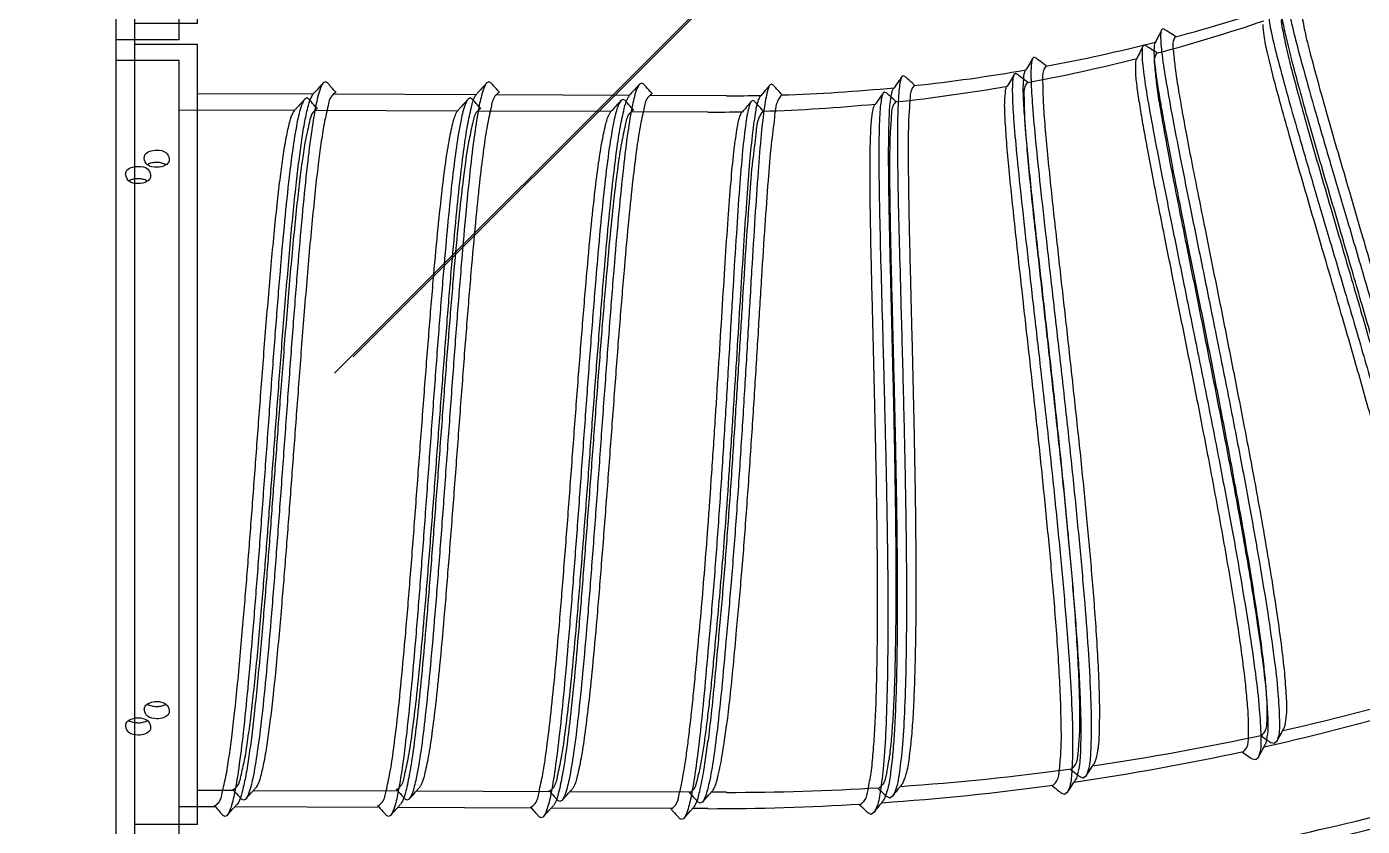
# Model space of a CAD drawing. Header units: inches. Extents: x 4821 to 127877, y 58012 to 433683.
# Drawn here: x 80278.1 to 80522.1, y 383533.7 to 383679.8 of the extents above; entities that cross this region are included whole.
import ezdxf

# ---------------------------------------------------------------- set-up
doc = ezdxf.new("R2010")
doc.units = ezdxf.units.IN
doc.header["$MEASUREMENT"] = 0
for name, color, linetype in [('A-FURN-FIXD', 10, 'Continuous'), ('A-WALL', 53, 'Continuous'), ('Cloums$0$A-COL-HAT', 8, 'Continuous'), ('EMG - ELEC - ID', 26, 'Continuous'), ('NECB-COLUM', 50, 'Continuous')]:
    doc.layers.add(name, color=color, linetype=linetype)

# ---------------------------------------------------------------- blocks, each defined once
blk = doc.blocks.new('COL BASEMT')
at = {"layer": 'Cloums$0$A-COL-HAT'}
h = blk.add_hatch(dxfattribs=at)
h.set_pattern_fill('ANSI31', color=256, scale=500)
h.set_pattern_definition([(45, (1452118.876, 42013.15), (-44.194174, 44.194174), [])])
h.paths.add_polyline_path([(1693546.85, 345625.99), (1693946.85, 345625.99), (1693950.94, 348875.93), (1693546.85, 348875.93)])
h.paths.add_polyline_path([(1688721.85, 335900.88), (1689121.55, 335900.88), (1689121.85, 337327.04), (1693949.19, 337326.96), (1693946.85, 345125.99), (1693546.85, 345125.99), (1693546.85, 337726.97), (1688721.85, 337727.04)])
h.paths.add_polyline_path([(1641271.85, 335200.88), (1640873.67, 335200.88), (1640871.85, 323973.06), (1689121.85, 323973.08), (1689121.4, 335200.88), (1688721.85, 335200.88), (1688721.85, 324373.08), (1641271.85, 324373.06)])
edge = h.paths.add_edge_path()
edge.add_line((1636446.85, 345125.99), (1636046.85, 345125.99))
edge.add_line((1636046.85, 345125.99), (1636049.02, 337698.91))
edge.add_arc((1626263.14, 338211.03), 9799.28, 305.315023, 357.004292, ccw=False)
edge.add_line((1631927.82, 330214.96), (1632171.53, 329896.4))
edge.add_arc((1626336.78, 338141.43), 10100.73, 305.285859, 355.375183)
edge.add_line((1636404.63, 337327), (1640874.01, 337327))
edge.add_line((1640874.01, 337327), (1640873.78, 335900.88))
edge.add_line((1640873.78, 335900.88), (1641271.85, 335900.88))
edge.add_line((1641271.85, 335900.88), (1641271.85, 337725.88))
edge.add_line((1641271.85, 337725.88), (1636446.85, 337725.88))
edge.add_line((1636446.85, 337725.88), (1636446.85, 345125.99))
h.paths.add_polyline_path([(1636046.85, 345625.99), (1636446.85, 345625.99), (1636446.85, 348875.93), (1636048.92, 348875.93)])
blk = doc.blocks.new('A$C0e128a0b')
at = {"layer": 'A-FURN-FIXD'}
for p, q in [((769.76, 303.84), (770.08, 303.48)), ((770.08, 303.48), (769.94, 303)), ((768.84, 301.7), (768.83, 301.7)), ((667.66, 289.12), (667.66, 289.12)), ((666.55, 287.52), (666.49, 287.3)), ((666.49, 287.3), (666.65, 287.14)), ((774.79, 276.18), (775.09, 275.79)), ((775.09, 275.79), (774.91, 275.33)), ((773.71, 274.13), (773.71, 274.14)), ((671.91, 270.37), (671.91, 270.37)), ((670.68, 268.87), (670.61, 268.66)), ((670.61, 268.66), (670.75, 268.48)), ((673.38, 249.93), (673.29, 249.72)), ((673.29, 249.72), (673.42, 249.54)), ((674.72, 251.32), (674.72, 251.31)), ((777.7, 248.18), (777.96, 247.77)), ((777.96, 247.77), (777.75, 247.32)), ((776.47, 246.23), (776.46, 246.24)), ((674.62, 230.82), (674.51, 230.62)), ((674.51, 230.62), (674.63, 230.42)), ((676.06, 232.08), (676.06, 232.08)), ((676.19, 224.12), (676.15, 213)), ((777.13, 224.12), (777.13, 221.9)), ((778.55, 220.62), (778.72, 220.31)), ((777.13, 218.89), (777.06, 201.4)), ((777.13, 218.89), (777.13, 218.89)), ((778.72, 220.31), (778.55, 220.01)), ((675.94, 213.24), (675.94, 213.24)), ((674.52, 212.12), (674.35, 211.82)), ((674.35, 211.82), (674.52, 211.51)), ((676.13, 210.05), (676.06, 190.75)), ((778.3, 200.28), (778.47, 199.98)), ((778.47, 199.98), (778.3, 199.68)), ((776.88, 198.55), (776.88, 198.56)), ((777.05, 198.55), (776.98, 179.16)), ((674.32, 189.98), (674.15, 189.68)), ((674.15, 189.68), (674.32, 189.38)), ((675.74, 191.11), (675.74, 191.1)), ((676.05, 187.84), (675.97, 167.15)), ((778.11, 178.14), (778.27, 177.84)), ((776.68, 176.41), (776.68, 176.42)), ((776.97, 176.51), (776.89, 155.56)), ((778.27, 177.84), (778.11, 177.54)), ((675.74, 167.43), (675.74, 167.42)), ((674.32, 166.3), (674.15, 166)), ((674.15, 166), (674.32, 165.7)), ((675.95, 164.23), (675.89, 147.5)), ((778.11, 154.47), (778.27, 154.16)), ((778.27, 154.16), (778.11, 153.86)), ((776.68, 152.74), (776.68, 152.74)), ((776.88, 152.75), (776.86, 147.5)), ((665.71, 147.5), (552.66, 147.5)), ((665.71, 147.5), (665.71, 138.35)), ((781.79, 147.5), (668.74, 147.5)), ((668.74, 147.5), (668.74, 138.35)), ((781.79, 147.5), (781.79, 138.35)), ((-25.13, 138.35), (1076.95, 138.35))]:
    blk.add_line(p, q, dxfattribs=at)
for major_axis, start_param, end_param in [((0, 344.55), -1.334738, -1.262244), ((0, -360.7), 1.781136, 1.841533), ((0, -236.88), 1.84878, 1.917792), ((0, 344.55), -1.416191, -1.343692), ((0, 236.88), -1.374261, -1.305254), ((0, 344.55), -1.497643, -1.42514), ((0, 236.88), -1.455709, -1.386697), ((0, 236.88), -1.537157, -1.468145), ((0, 344.55), -1.570796, -1.506589), ((0, 236.88), -1.570796, -1.5496)]:
    blk.add_ellipse((454.12, 224.12), major_axis=major_axis, ratio=0.9375, start_param=start_param, end_param=end_param, dxfattribs=at)
for points, knots in [([(661.14, 305.37), (661.17, 305.36), (661.41, 305.29), (662.01, 305.31), (663.02, 305.42), (665.11, 305.82), (668.52, 306.65), (673.53, 308.01), (679.68, 309.76), (686.76, 311.83), (694.57, 314.14), (702.91, 316.61), (711.58, 319.14), (720.26, 321.64), (728.68, 323.99), (736.6, 326.13), (743.82, 327.97), (750.08, 329.43), (755.2, 330.5), (759.02, 331.03), (761.41, 331.29), (762.42, 331.02), (762.63, 330.97)], [0, 0, 0, 0, 0.103589, 0.739317, 1.751646, 3.143621, 7.006789, 12.152711, 18.523406, 25.907023, 33.97759, 42.606376, 51.642797, 60.68316, 69.335654, 77.509232, 84.97615, 91.392524, 96.560111, 100.451821, 102.911327, 103.54559, 103.54559, 103.54559, 103.54559]), ([(662, 307.43), (662.21, 307.35), (662.93, 307.05), (664.6, 307.48), (667.07, 307.89), (670.35, 308.76), (674.4, 309.83), (679.19, 311.18), (684.52, 312.72), (690.03, 314.33), (695.36, 315.89), (700.29, 317.33), (704.81, 318.65), (709.07, 319.89), (713.25, 321.09), (717.42, 322.28), (721.58, 323.45), (725.63, 324.57), (729.6, 325.65), (733.67, 326.74), (737.99, 327.86), (742.44, 328.97), (746.65, 329.96), (750.34, 330.76), (753.54, 331.38), (756.3, 331.79), (758.58, 332.08), (759.9, 331.95), (760.43, 331.9)], [0, 0, 0, 0, 0.651321, 2.270947, 4.861313, 8.197187, 12.275415, 17.28241, 22.90697, 28.693396, 34.269165, 39.314117, 43.888833, 48.190529, 52.441385, 56.750863, 61.041252, 65.211385, 69.179719, 73.220502, 77.685136, 82.409775, 86.782482, 90.512603, 93.592128, 96.435771, 98.815271, 100.379624, 100.379624, 100.379624, 100.379624]), ([(761.87, 328.76), (761.67, 328.92), (761.03, 329.42), (759.35, 329.25), (757.11, 329.12), (754.32, 328.64), (751.11, 328.03), (747.4, 327.22), (743.16, 326.22), (738.69, 325.11), (734.35, 323.98), (730.26, 322.89), (726.27, 321.8), (722.19, 320.67), (718.01, 319.5), (713.81, 318.3), (709.62, 317.1), (705.33, 315.86), (700.78, 314.53), (695.82, 313.08), (690.48, 311.51), (684.98, 309.91), (679.7, 308.39), (674.99, 307.07), (671.03, 306), (667.83, 305.23), (665.41, 304.68), (664.04, 304.58), (663.52, 304.55)], [0, 0, 0, 0, 0.73442, 2.30614, 4.698343, 7.555406, 10.646755, 14.401491, 18.802608, 23.551682, 28.031204, 32.085401, 36.080675, 40.28082, 44.595846, 48.926178, 53.194259, 57.518251, 62.123077, 67.207394, 72.80627, 78.580889, 84.153404, 89.071492, 93.048475, 96.30133, 98.815172, 100.378993, 100.378993, 100.378993, 100.378993]), ([(666.65, 287.14), (666.68, 287.12), (666.92, 287.03), (667.52, 287), (668.53, 287.02), (670.64, 287.24), (674.1, 287.77), (679.22, 288.69), (685.51, 289.91), (692.79, 291.38), (700.82, 293.01), (709.36, 294.75), (718.2, 296.53), (727.04, 298.26), (735.57, 299.87), (743.57, 301.29), (750.84, 302.49), (757.15, 303.4), (762.32, 304.02), (766.17, 304.22), (768.57, 304.27), (769.55, 303.91), (769.76, 303.84)], [0, 0, 0, 0, 0.103387, 0.738913, 1.750981, 3.142808, 7.005601, 12.15413, 18.556556, 26.016418, 34.186416, 42.835221, 51.872112, 60.910062, 69.543715, 77.620266, 85.012984, 91.397836, 96.561298, 100.452998, 102.91165, 103.545521, 103.545521, 103.545521, 103.545521]), ([(667.67, 289.12), (667.86, 289.01), (668.52, 288.66), (670.11, 288.92), (672.36, 289.09), (675.15, 289.55), (678.35, 290.1), (682.06, 290.78), (686.3, 291.6), (690.78, 292.49), (695.15, 293.36), (699.26, 294.19), (703.27, 295), (707.35, 295.82), (711.55, 296.65), (715.77, 297.49), (720, 298.32), (724.31, 299.15), (728.88, 300.02), (733.87, 300.95), (739.28, 301.92), (744.9, 302.87), (750.38, 303.74), (755.33, 304.43), (759.54, 304.94), (762.96, 305.18), (765.57, 305.32), (767.02, 305.07), (767.58, 304.97)], [0, 0, 0, 0, 0.624157, 2.169793, 4.564134, 7.42318, 10.509477, 14.238173, 18.60447, 23.320538, 27.775371, 31.808275, 35.754891, 39.894877, 44.156308, 48.437797, 52.661719, 56.931652, 61.46545, 66.457442, 71.987508, 77.753664, 83.388501, 88.442711, 92.587594, 95.979537, 98.6348, 100.329389, 100.329389, 100.329389, 100.329389]), ([(769.76, 303.84), (769.6, 303.92), (769.11, 304.19), (768.58, 304.47), (768.21, 304.68), (768.17, 304.7)], [0, 0, 0, 0, 0.526578, 1.635693, 1.764751, 1.764751, 1.764751, 1.764751]), ([(768.83, 301.7), (768.65, 301.88), (768.06, 302.43), (766.41, 302.41), (764.21, 302.48), (761.45, 302.25), (758.28, 301.94), (754.63, 301.48), (750.47, 300.88), (745.93, 300.16), (741.17, 299.36), (736.34, 298.51), (731.61, 297.64), (727.06, 296.79), (722.7, 295.95), (718.48, 295.13), (714.36, 294.32), (710.3, 293.51), (706.31, 292.71), (702.41, 291.93), (698.55, 291.15), (694.52, 290.34), (690.24, 289.49), (685.93, 288.64), (681.92, 287.88), (678.44, 287.24), (675.41, 286.72), (672.78, 286.35), (670.63, 286.06), (669.39, 286.1), (668.91, 286.11)], [0, 0, 0, 0, 0.722796, 2.259748, 4.598614, 7.402298, 10.424583, 14.091399, 18.313118, 22.8979, 27.725136, 32.648218, 37.434709, 42.004267, 46.383096, 50.604266, 54.733261, 58.828432, 62.894267, 66.81077, 70.600181, 74.583583, 79.001026, 83.522011, 87.617987, 91.094629, 94.017851, 96.74706, 98.993404, 100.428158, 100.428158, 100.428158, 100.428158]), ([(768.99, 301.63), (769.21, 301.95), (769.53, 302.41), (769.85, 302.87), (769.94, 303)], [0, 0, 0, 0, 1.108884, 1.581206, 1.581206, 1.581206, 1.581206]), ([(667.48, 288.98), (667.27, 288.65), (666.96, 288.16), (666.65, 287.68), (666.55, 287.52)], [0, 0, 0, 0, 1.108711, 1.634882, 1.634882, 1.634882, 1.634882]), ([(666.65, 287.14), (666.8, 287.07), (667.28, 286.83), (667.86, 286.54), (668.3, 286.33), (668.4, 286.28)], [0, 0, 0, 0, 0.47275, 1.581835, 1.909532, 1.909532, 1.909532, 1.909532]), ([(670.75, 268.48), (670.78, 268.47), (671.01, 268.35), (671.6, 268.27), (672.61, 268.21), (674.69, 268.24), (678.14, 268.46), (683.27, 268.93), (689.63, 269.6), (697.01, 270.43), (705.14, 271.36), (713.82, 272.36), (722.78, 273.36), (731.75, 274.33), (740.44, 275.19), (748.59, 275.93), (755.99, 276.5), (762.37, 276.85), (767.54, 277.01), (771.32, 276.87), (773.66, 276.71), (774.6, 276.27), (774.79, 276.18)], [0, 0, 0, 0, 0.103549, 0.73748, 1.742465, 3.11524, 6.908907, 12.024788, 18.422189, 25.888164, 34.077198, 42.746025, 51.80987, 60.875546, 69.542755, 77.727695, 85.190661, 91.58802, 96.7163, 100.523476, 102.920781, 103.545532, 103.545532, 103.545532, 103.545532]), ([(671.91, 270.37), (672.11, 270.25), (672.78, 269.83), (674.51, 269.96), (677.03, 269.95), (680.39, 270.23), (684.33, 270.57), (688.66, 271.01), (693.13, 271.49), (697.49, 271.98), (701.65, 272.44), (705.7, 272.9), (709.78, 273.36), (713.98, 273.82), (718.25, 274.29), (722.54, 274.76), (726.83, 275.22), (731.11, 275.66), (735.33, 276.08), (739.44, 276.47), (743.51, 276.84), (747.69, 277.2), (752.07, 277.53), (756.56, 277.83), (760.9, 278.04), (764.85, 278.16), (768.19, 278.11), (770.77, 278.02), (772.17, 277.64), (772.72, 277.5)], [0, 0, 0, 0, 0.660871, 2.292618, 4.902033, 8.287758, 12.253744, 16.656581, 21.209361, 25.606575, 29.694559, 33.642506, 37.694011, 41.904605, 46.168967, 50.447572, 54.725787, 58.996135, 63.22682, 67.307117, 71.272696, 75.367756, 79.768782, 84.323554, 88.723746, 92.681561, 96.057797, 98.667547, 100.331653, 100.331653, 100.331653, 100.331653]), ([(774.79, 276.18), (774.64, 276.28), (774.17, 276.59), (773.66, 276.92), (773.31, 277.15), (773.27, 277.17)], [0, 0, 0, 0, 0.526324, 1.635049, 1.762381, 1.762381, 1.762381, 1.762381]), ([(773.71, 274.14), (773.52, 274.34), (772.91, 274.97), (771.08, 275.07), (768.56, 275.34), (765.18, 275.32), (761.24, 275.22), (756.9, 275), (752.4, 274.71), (748, 274.37), (743.78, 274.01), (739.65, 273.64), (735.47, 273.23), (731.19, 272.81), (726.88, 272.36), (722.59, 271.91), (718.33, 271.45), (714.12, 270.98), (709.98, 270.52), (705.94, 270.06), (701.94, 269.62), (697.81, 269.15), (693.47, 268.68), (689.01, 268.2), (684.7, 267.77), (680.77, 267.41), (677.46, 267.19), (674.93, 267.06), (673.53, 267.2), (672.99, 267.25)], [0, 0, 0, 0, 0.783771, 2.464717, 5.096298, 8.47931, 12.432556, 16.834688, 21.401138, 25.824236, 29.951797, 33.972013, 38.135565, 42.439571, 46.745375, 51.015836, 55.249835, 59.457027, 63.613298, 67.609289, 71.514185, 75.572885, 79.951148, 84.491221, 88.882601, 92.834922, 96.190986, 98.758965, 100.356782, 100.356782, 100.356782, 100.356782]), ([(773.86, 274.05), (774.1, 274.35), (774.45, 274.78), (774.8, 275.2), (774.91, 275.33)], [0, 0, 0, 0, 1.10901, 1.581437, 1.581437, 1.581437, 1.581437]), ([(671.72, 270.25), (671.49, 269.94), (671.14, 269.48), (670.79, 269.02), (670.68, 268.87)], [0, 0, 0, 0, 1.109085, 1.635934, 1.635934, 1.635934, 1.635934]), ([(670.75, 268.48), (670.89, 268.4), (671.36, 268.12), (671.92, 267.79), (672.34, 267.54), (672.43, 267.48)], [0, 0, 0, 0, 0.47205, 1.580914, 1.907206, 1.907206, 1.907206, 1.907206]), ([(674.72, 251.31), (674.89, 251.18), (675.49, 250.72), (677.1, 250.7), (679.33, 250.47), (682.14, 250.45), (685.38, 250.43), (689.12, 250.47), (693.42, 250.54), (697.96, 250.64), (702.38, 250.75), (706.54, 250.85), (710.58, 250.95), (714.69, 251.06), (718.91, 251.15), (723.17, 251.25), (727.44, 251.34), (731.71, 251.41), (735.96, 251.48), (740.13, 251.52), (744.23, 251.55), (748.43, 251.55), (752.88, 251.53), (757.47, 251.46), (761.82, 251.33), (765.62, 251.16), (768.9, 250.94), (771.69, 250.62), (774, 250.32), (775.26, 249.84), (775.77, 249.66)], [0, 0, 0, 0, 0.622336, 2.162306, 4.548012, 7.398367, 10.472265, 14.182224, 18.528921, 23.230129, 27.674388, 31.686768, 35.597324, 39.693177, 43.899771, 48.129237, 52.358588, 56.592741, 60.8288, 64.99253, 68.971346, 73.011989, 77.472081, 82.222292, 86.639649, 90.413187, 93.522792, 96.387176, 98.791234, 100.373746, 100.373746, 100.373746, 100.373746]), ([(674.52, 251.21), (674.26, 250.92), (673.88, 250.49), (673.5, 250.07), (673.38, 249.93)], [0, 0, 0, 0, 1.109132, 1.635972, 1.635972, 1.635972, 1.635972]), ([(673.42, 249.54), (673.45, 249.52), (673.66, 249.38), (674.25, 249.25), (675.26, 249.1), (677.36, 248.95), (680.86, 248.87), (686.04, 248.89), (692.43, 249.01), (699.83, 249.2), (707.97, 249.43), (716.63, 249.66), (725.58, 249.88), (734.54, 250.06), (743.22, 250.18), (751.38, 250.2), (758.8, 250.13), (765.19, 249.93), (770.4, 249.65), (774.22, 249.17), (776.59, 248.81), (777.51, 248.29), (777.7, 248.18)], [0, 0, 0, 0, 0.103153, 0.738018, 1.748992, 3.139196, 6.997257, 12.139912, 18.533655, 25.986553, 34.149893, 42.749895, 51.733056, 60.739654, 69.376251, 77.541321, 84.999465, 91.408292, 96.569331, 100.456095, 102.912531, 103.545469, 103.545469, 103.545469, 103.545469]), ([(673.42, 249.54), (673.55, 249.44), (673.99, 249.13), (674.53, 248.74), (674.93, 248.46), (675.02, 248.39)], [0, 0, 0, 0, 0.472741, 1.581804, 1.907288, 1.907288, 1.907288, 1.907288]), ([(776.46, 246.24), (776.3, 246.45), (775.78, 247.11), (774.07, 247.37), (771.82, 247.82), (768.95, 248.08), (765.63, 248.32), (761.76, 248.49), (757.34, 248.61), (752.7, 248.68), (748.22, 248.71), (743.98, 248.7), (739.81, 248.67), (735.56, 248.62), (731.25, 248.56), (726.97, 248.48), (722.73, 248.4), (718.52, 248.3), (714.37, 248.2), (710.33, 248.1), (706.34, 248), (702.22, 247.9), (697.83, 247.79), (693.34, 247.7), (689.12, 247.63), (685.45, 247.6), (682.26, 247.61), (679.52, 247.69), (677.28, 247.78), (676.01, 248.03), (675.51, 248.13)], [0, 0, 0, 0, 0.748212, 2.357072, 4.800388, 7.701168, 10.857685, 14.705611, 19.203857, 24.009214, 28.478823, 32.541821, 36.603033, 40.866387, 45.16395, 49.413134, 53.608311, 57.772676, 61.912488, 65.933327, 69.785271, 73.773217, 78.198503, 82.841822, 87.107464, 90.741187, 93.765874, 96.572816, 98.907043, 100.404213, 100.404213, 100.404213, 100.404213]), ([(777.7, 248.18), (777.55, 248.29), (777.11, 248.64), (776.63, 249.01), (776.3, 249.27), (776.26, 249.3)], [0, 0, 0, 0, 0.526355, 1.635227, 1.760348, 1.760348, 1.760348, 1.760348]), ([(776.61, 246.14), (776.87, 246.42), (777.26, 246.81), (777.64, 247.21), (777.75, 247.32)], [0, 0, 0, 0, 1.108789, 1.580878, 1.580878, 1.580878, 1.580878]), ([(675.85, 231.99), (675.57, 231.73), (675.16, 231.34), (674.75, 230.94), (674.62, 230.82)], [0, 0, 0, 0, 1.109043, 1.636328, 1.636328, 1.636328, 1.636328]), ([(674.63, 230.42), (674.66, 230.4), (674.88, 230.24), (675.47, 230.05), (676.5, 229.81), (678.64, 229.47), (682.24, 229.09), (687.58, 228.65), (694.14, 228.21), (701.73, 227.74), (710.1, 227.25), (718.98, 226.72), (728.11, 226.15), (737.19, 225.53), (745.94, 224.87), (751.62, 224.36), (754.36, 224.12)], [0, 0, 0, 0, 0.115187, 0.774012, 1.814766, 3.239411, 7.206556, 12.564608, 19.149759, 26.757626, 35.147243, 44.05883, 53.212482, 62.32297, 71.099868, 79.274102, 79.274102, 79.274102, 79.274102]), ([(674.63, 230.42), (674.75, 230.32), (675.17, 229.96), (675.67, 229.53), (676.05, 229.21), (676.14, 229.14)], [0, 0, 0, 0, 0.471222, 1.578983, 1.910238, 1.910238, 1.910238, 1.910238]), ([(676.06, 232.08), (676.33, 231.89), (677.3, 231.21), (679.85, 231.06), (683.65, 230.49), (688.89, 230.11), (695.29, 229.63), (702.67, 229.17), (710.79, 228.67), (719.39, 228.14), (728.23, 227.56), (737.02, 226.94), (745.47, 226.29), (750.96, 225.78), (753.6, 225.54)], [0, 0, 0, 0, 0.956959, 3.406247, 7.302759, 12.51206, 18.958816, 26.367899, 34.484997, 43.125182, 51.995362, 60.806052, 69.282019, 77.177215, 77.177215, 77.177215, 77.177215]), ([(736.47, 224.12), (733.8, 224.31), (728.44, 224.69), (720.44, 225.22), (712.6, 225.71), (705.13, 226.17), (698.19, 226.61), (691.97, 227.02), (686.64, 227.43), (682.33, 227.81), (679.18, 228.25), (677.23, 228.55), (676.42, 228.93), (676.24, 229.01)], [0, 0, 0, 0, 7.953052, 15.962596, 23.816628, 31.283868, 38.219855, 44.468407, 49.811427, 54.101336, 57.299994, 59.295785, 59.896281, 59.896281, 59.896281, 59.896281]), ([(753.6, 225.54), (755.31, 225.38), (758.57, 225.09), (763.18, 224.62), (766.07, 224.28), (767.42, 224.12)], [0, 0, 0, 0, 5.106932, 9.718705, 13.751759, 13.751759, 13.751759, 13.751759]), ([(753.43, 222.7), (751.64, 222.87), (747.96, 223.21), (742.3, 223.68), (738.44, 223.97), (736.47, 224.12)], [0, 0, 0, 0, 5.341923, 10.988517, 16.860593, 16.860593, 16.860593, 16.860593]), ([(777.13, 218.89), (776.96, 219.09), (776.48, 219.67), (775.07, 219.94), (773.3, 220.4), (771.12, 220.75), (768.78, 221.09), (766.25, 221.41), (763.46, 221.73), (760.34, 222.06), (756.95, 222.38), (754.62, 222.59), (753.43, 222.7)], [0, 0, 0, 0, 0.722123, 2.126203, 4.02621, 6.242694, 8.617939, 11.060305, 13.809556, 16.956304, 20.38382, 23.919306, 23.919306, 23.919306, 23.919306]), ([(754.36, 224.12), (756.68, 223.91), (761, 223.54), (766.93, 222.92), (771.75, 222.32), (775.33, 221.72), (777.47, 221.2), (778.39, 220.77), (778.55, 220.62), (778.55, 220.62)], [0, 0, 0, 0, 6.909904, 12.87587, 17.712374, 21.34603, 23.619497, 24.240296, 24.257875, 24.257875, 24.257875, 24.257875]), ([(776.97, 222.07), (776.82, 222.16), (776.11, 222.59), (774.27, 223.03), (771.24, 223.62), (768.82, 223.94), (767.42, 224.12)], [0, 0, 0, 0, 0.509316, 2.432855, 5.512277, 9.690021, 9.690021, 9.690021, 9.690021]), ([(778.55, 220.62), (778.42, 220.74), (778, 221.12), (777.52, 221.54), (777.18, 221.85), (777.13, 221.9)], [0, 0, 0, 0, 0.525752, 1.633997, 1.84261, 1.84261, 1.84261, 1.84261]), ([(777.33, 218.91), (777.62, 219.17), (778.02, 219.53), (778.43, 219.9), (778.55, 220.01)], [0, 0, 0, 0, 1.108357, 1.580446, 1.580446, 1.580446, 1.580446]), ([(675.78, 213.26), (675.49, 213), (675.07, 212.62), (674.65, 212.24), (674.52, 212.12)], [0, 0, 0, 0, 1.108345, 1.634466, 1.634466, 1.634466, 1.634466]), ([(675.94, 213.24), (676.11, 213.04), (676.66, 212.4), (678.43, 212.1), (680.91, 211.5), (684.37, 211.03), (688.79, 210.47), (694.42, 209.9), (701.3, 209.28), (709.19, 208.63), (717.71, 207.97), (726.52, 207.32), (735.32, 206.66), (743.83, 206), (751.7, 205.36), (758.57, 204.74), (764.17, 204.16), (768.56, 203.62), (771.97, 203.11), (774.47, 202.59), (776.02, 202.19), (776.6, 201.8), (776.71, 201.73)], [0, 0, 0, 0, 0.717433, 2.392805, 5.042811, 8.415953, 12.672332, 18.298424, 25.217494, 33.212991, 41.797128, 50.622291, 59.444924, 68.017567, 75.994985, 82.901317, 88.491464, 92.712445, 96.061049, 98.680401, 100.33028, 100.719013, 100.719013, 100.719013, 100.719013]), ([(674.52, 211.51), (674.53, 211.51), (674.71, 211.34), (675.7, 210.9), (678, 210.36), (681.84, 209.74), (687.01, 209.11), (693.34, 208.48), (700.65, 207.84), (708.73, 207.2), (717.4, 206.55), (726.4, 205.9), (735.4, 205.25), (744.08, 204.6), (752.19, 203.96), (759.51, 203.32), (765.83, 202.68), (770.98, 202.06), (774.82, 201.44), (777.12, 200.9), (778.11, 200.45), (778.29, 200.29), (778.3, 200.28)], [0, 0, 0, 0, 0.035981, 0.700462, 3.144603, 7.043631, 12.224268, 18.597026, 25.936431, 34.030387, 42.698426, 51.767178, 60.833619, 69.502036, 77.639074, 85.000119, 91.330602, 96.505389, 100.406179, 102.849124, 103.513087, 103.548815, 103.548815, 103.548815, 103.548815]), ([(674.52, 211.51), (674.64, 211.4), (675.05, 211.04), (675.52, 210.61), (675.87, 210.3), (675.94, 210.23)], [0, 0, 0, 0, 0.471644, 1.579956, 1.842638, 1.842638, 1.842638, 1.842638]), ([(776.88, 198.56), (776.72, 198.75), (776.17, 199.4), (774.39, 199.7), (771.92, 200.29), (768.47, 200.76), (764.06, 201.32), (758.44, 201.89), (751.57, 202.52), (743.69, 203.16), (735.18, 203.82), (726.38, 204.47), (717.59, 205.13), (709.08, 205.79), (701.21, 206.43), (694.33, 207.05), (688.71, 207.63), (684.3, 208.17), (680.88, 208.68), (678.37, 209.21), (676.81, 209.61), (676.22, 210), (676.11, 210.07)], [0, 0, 0, 0, 0.71636, 2.387125, 5.031766, 8.403185, 12.648176, 18.256439, 25.172945, 33.154336, 41.724827, 50.541962, 59.356351, 67.92669, 75.907411, 82.816917, 88.433941, 92.676892, 96.036214, 98.667504, 100.327136, 100.719091, 100.719091, 100.719091, 100.719091]), ([(778.3, 200.28), (778.17, 200.4), (777.75, 200.78), (777.27, 201.21), (776.94, 201.51), (776.88, 201.56)], [0, 0, 0, 0, 0.525558, 1.633855, 1.842646, 1.842646, 1.842646, 1.842646]), ([(777.08, 198.58), (777.37, 198.83), (777.78, 199.2), (778.18, 199.57), (778.3, 199.68)], [0, 0, 0, 0, 1.108129, 1.579131, 1.579131, 1.579131, 1.579131]), ([(675.58, 191.12), (675.3, 190.86), (674.88, 190.48), (674.46, 190.1), (674.32, 189.98)], [0, 0, 0, 0, 1.108345, 1.634466, 1.634466, 1.634466, 1.634466]), ([(675.74, 191.1), (675.91, 190.9), (676.46, 190.26), (678.24, 189.96), (680.71, 189.36), (684.17, 188.89), (688.59, 188.33), (694.22, 187.76), (701.11, 187.14), (708.99, 186.49), (717.52, 185.84), (726.32, 185.18), (735.12, 184.52), (743.64, 183.86), (751.51, 183.22), (758.37, 182.6), (763.97, 182.02), (768.37, 181.48), (771.77, 180.98), (774.27, 180.45), (775.82, 180.05), (776.4, 179.66), (776.52, 179.59)], [0, 0, 0, 0, 0.717433, 2.392805, 5.042811, 8.415953, 12.672332, 18.298424, 25.217494, 33.212991, 41.797128, 50.622291, 59.444924, 68.017567, 75.994985, 82.901317, 88.491464, 92.712445, 96.061049, 98.680401, 100.33028, 100.719013, 100.719013, 100.719013, 100.719013]), ([(674.32, 189.38), (674.33, 189.37), (674.51, 189.2), (675.51, 188.76), (677.8, 188.22), (681.64, 187.6), (686.81, 186.97), (693.14, 186.34), (700.45, 185.7), (708.54, 185.06), (717.21, 184.41), (726.21, 183.76), (735.2, 183.11), (743.89, 182.46), (752, 181.82), (759.32, 181.18), (765.64, 180.54), (770.79, 179.92), (774.62, 179.3), (776.92, 178.76), (777.92, 178.31), (778.1, 178.15), (778.11, 178.14)], [0, 0, 0, 0, 0.035981, 0.700462, 3.144603, 7.043631, 12.224268, 18.597026, 25.936431, 34.030387, 42.698426, 51.767178, 60.833619, 69.502036, 77.639074, 85.000119, 91.330602, 96.505389, 100.406179, 102.849124, 103.513087, 103.548815, 103.548815, 103.548815, 103.548815]), ([(674.32, 189.38), (674.44, 189.27), (674.85, 188.9), (675.32, 188.47), (675.67, 188.16), (675.74, 188.1)], [0, 0, 0, 0, 0.471644, 1.579956, 1.842638, 1.842638, 1.842638, 1.842638]), ([(776.68, 176.42), (776.52, 176.61), (775.97, 177.26), (774.2, 177.56), (771.72, 178.15), (768.27, 178.62), (763.86, 179.18), (758.24, 179.75), (751.37, 180.38), (743.5, 181.02), (734.98, 181.68), (726.19, 182.33), (717.39, 182.99), (708.88, 183.65), (701.01, 184.29), (694.13, 184.91), (688.52, 185.5), (684.1, 186.04), (680.68, 186.54), (678.17, 187.07), (676.61, 187.47), (676.02, 187.86), (675.91, 187.93)], [0, 0, 0, 0, 0.71636, 2.387125, 5.031766, 8.403185, 12.648176, 18.256439, 25.172945, 33.154336, 41.724827, 50.541962, 59.356351, 67.92669, 75.907411, 82.816917, 88.433941, 92.676892, 96.036214, 98.667504, 100.327136, 100.719091, 100.719091, 100.719091, 100.719091]), ([(778.11, 178.14), (777.97, 178.27), (777.55, 178.64), (777.08, 179.07), (776.74, 179.37), (776.68, 179.42)], [0, 0, 0, 0, 0.525558, 1.633855, 1.842646, 1.842646, 1.842646, 1.842646]), ([(776.89, 176.44), (777.17, 176.7), (777.58, 177.06), (777.98, 177.43), (778.11, 177.54)], [0, 0, 0, 0, 1.108129, 1.579131, 1.579131, 1.579131, 1.579131]), ([(675.58, 167.44), (675.3, 167.18), (674.88, 166.8), (674.46, 166.43), (674.32, 166.3)], [0, 0, 0, 0, 1.108145, 1.633924, 1.633924, 1.633924, 1.633924]), ([(675.74, 167.42), (675.89, 167.24), (676.37, 166.64), (677.95, 166.34), (680.08, 165.81), (682.8, 165.4), (685.95, 164.98), (689.59, 164.56), (693.74, 164.14), (698.3, 163.71), (703.09, 163.3), (707.97, 162.9), (712.76, 162.52), (717.38, 162.17), (721.81, 161.84), (726.09, 161.52), (730.28, 161.2), (734.41, 160.89), (738.47, 160.59), (742.43, 160.28), (746.35, 159.96), (750.45, 159.62), (754.78, 159.24), (759.16, 158.84), (763.22, 158.41), (766.75, 158.01), (769.81, 157.59), (772.45, 157.17), (774.57, 156.69), (775.92, 156.32), (776.42, 155.97), (776.51, 155.91)], [0, 0, 0, 0, 0.659182, 2.166862, 4.488781, 7.279731, 10.28901, 13.9365, 18.138492, 22.704073, 27.517645, 32.437319, 37.22975, 41.808231, 46.199535, 50.432318, 54.568278, 58.668614, 62.740643, 66.665588, 70.459323, 74.443011, 78.862435, 83.393612, 87.503955, 90.994562, 93.927711, 96.668018, 98.932508, 100.398912, 100.722065, 100.722065, 100.722065, 100.722065]), ([(674.32, 165.7), (674.33, 165.69), (674.51, 165.53), (675.5, 165.09), (677.78, 164.55), (681.59, 163.93), (686.74, 163.3), (693.1, 162.66), (700.45, 162.02), (708.56, 161.38), (717.22, 160.73), (726.18, 160.08), (735.15, 159.43), (743.82, 158.79), (751.96, 158.14), (759.33, 157.5), (765.69, 156.86), (770.84, 156.23), (774.65, 155.61), (776.93, 155.08), (777.92, 154.63), (778.1, 154.47), (778.11, 154.46)], [0, 0, 0, 0, 0.034067, 0.694187, 3.121439, 6.993801, 12.145707, 18.536613, 25.959389, 34.074476, 42.709334, 51.745348, 60.779557, 69.422116, 77.582737, 85.026026, 91.409796, 96.55605, 100.428992, 102.855227, 103.514833, 103.548745, 103.548745, 103.548745, 103.548745]), ([(674.32, 165.7), (674.44, 165.59), (674.85, 165.22), (675.32, 164.8), (675.67, 164.48), (675.74, 164.42)], [0, 0, 0, 0, 0.471584, 1.579862, 1.842571, 1.842571, 1.842571, 1.842571]), ([(776.68, 152.74), (776.54, 152.92), (776.06, 153.52), (774.49, 153.81), (772.38, 154.35), (769.68, 154.75), (766.58, 155.17), (762.99, 155.59), (758.87, 156.01), (754.44, 156.42), (750.07, 156.8), (745.95, 157.14), (741.98, 157.46), (737.97, 157.77), (733.85, 158.08), (729.66, 158.4), (725.43, 158.71), (721.12, 159.04), (716.69, 159.37), (712.1, 159.72), (707.38, 160.09), (702.59, 160.49), (697.88, 160.9), (693.4, 161.31), (689.32, 161.74), (685.75, 162.15), (682.66, 162.57), (680, 162.99), (677.87, 163.46), (676.51, 163.84), (676, 164.19), (675.91, 164.26)], [0, 0, 0, 0, 0.657009, 2.153837, 4.458159, 7.23468, 10.20523, 13.759538, 17.940274, 22.528097, 26.96897, 30.97052, 34.807557, 38.800046, 42.927389, 47.081311, 51.2642, 55.528739, 59.92301, 64.47096, 69.196638, 74.016449, 78.743188, 83.239499, 87.367851, 90.935796, 93.89596, 96.64387, 98.920116, 100.39587, 100.722088, 100.722088, 100.722088, 100.722088]), ([(778.11, 154.47), (777.97, 154.59), (777.55, 154.97), (777.08, 155.39), (776.74, 155.7), (776.68, 155.75)], [0, 0, 0, 0, 0.525809, 1.634108, 1.842618, 1.842618, 1.842618, 1.842618]), ([(776.89, 152.76), (777.17, 153.02), (777.58, 153.38), (777.98, 153.75), (778.11, 153.86)], [0, 0, 0, 0, 1.108261, 1.579873, 1.579873, 1.579873, 1.579873]), ([(684.06, 141.58), (684.06, 142.04), (684.19, 142.96), (684.98, 143.34), (685.3, 143.38)], [0, 0, 0, 0, 1.290132, 2.262455, 2.262455, 2.262455, 2.262455]), ([(685.3, 143.38), (685.46, 143.39), (685.84, 143.36), (686.11, 143.08), (686.22, 142.9)], [0, 0, 0, 0, 0.47347, 1.058131, 1.058131, 1.058131, 1.058131]), ([(764.33, 142.89), (764.33, 142.9), (764.56, 143.17), (764.91, 143.35), (765.24, 143.38)], [0, 0, 0, 0, 0.02422, 1.014727, 1.014727, 1.014727, 1.014727]), ([(765.24, 143.38), (765.4, 143.4), (766.21, 143.31), (766.47, 142.22), (766.47, 141.58)], [0, 0, 0, 0, 0.469099, 2.248529, 2.248529, 2.248529, 2.248529]), ([(685.29, 139.77), (685.13, 139.76), (684.32, 139.85), (684.06, 140.94), (684.06, 141.58)], [0, 0, 0, 0, 0.469099, 2.248529, 2.248529, 2.248529, 2.248529]), ([(766.47, 141.58), (766.47, 141.11), (766.34, 140.2), (765.55, 139.81), (765.23, 139.78)], [0, 0, 0, 0, 1.290132, 2.262455, 2.262455, 2.262455, 2.262455]), ([(686.2, 140.26), (686.2, 140.25), (685.97, 139.98), (685.62, 139.81), (685.29, 139.77)], [0, 0, 0, 0, 0.024434, 1.014941, 1.014941, 1.014941, 1.014941]), ([(765.23, 139.78), (765.07, 139.76), (764.69, 139.79), (764.42, 140.07), (764.31, 140.25)], [0, 0, 0, 0, 0.47347, 1.057787, 1.057787, 1.057787, 1.057787])]:
    blk.add_open_spline(points, degree=3, knots=knots, dxfattribs=at)
for points in [[(767.58, 304.97), (767.69, 304.93), (767.79, 304.89), (767.89, 304.85)], [(768.17, 304.7), (768.07, 304.75), (767.98, 304.8), (767.89, 304.85)], [(768.88, 301.48), (768.92, 301.53), (768.95, 301.58), (768.99, 301.63)], [(667.63, 289.22), (667.58, 289.14), (667.53, 289.06), (667.48, 288.98)], [(668.4, 286.28), (668.45, 286.26), (668.5, 286.24), (668.54, 286.21)], [(668.91, 286.11), (668.79, 286.14), (668.66, 286.17), (668.54, 286.2)], [(772.72, 277.5), (772.81, 277.45), (772.91, 277.4), (773.01, 277.35)], [(773.27, 277.17), (773.19, 277.23), (773.1, 277.29), (773.01, 277.35)], [(773.74, 273.9), (773.78, 273.95), (773.82, 274), (773.86, 274.05)], [(671.89, 270.47), (671.84, 270.4), (671.78, 270.32), (671.72, 270.25)], [(672.43, 267.48), (672.48, 267.45), (672.52, 267.43), (672.57, 267.4)], [(672.99, 267.25), (672.85, 267.3), (672.71, 267.34), (672.56, 267.38)], [(674.71, 251.42), (674.64, 251.35), (674.58, 251.28), (674.52, 251.21)], [(775.77, 249.66), (775.85, 249.6), (775.93, 249.55), (776.01, 249.5)], [(675.02, 248.39), (675.06, 248.36), (675.1, 248.33), (675.15, 248.3)], [(675.51, 248.13), (675.39, 248.18), (675.26, 248.23), (675.14, 248.28)], [(776.26, 249.3), (776.18, 249.37), (776.1, 249.43), (776.01, 249.5)], [(776.47, 246), (776.52, 246.05), (776.56, 246.09), (776.61, 246.14)], [(676.06, 232.19), (675.99, 232.12), (675.92, 232.06), (675.85, 231.99)], [(676.14, 229.14), (676.18, 229.1), (676.22, 229.07), (676.26, 229.04)], [(777.13, 221.9), (777.07, 221.95), (777.01, 222), (776.96, 222.05)], [(777.13, 218.73), (777.2, 218.79), (777.27, 218.85), (777.33, 218.91)], [(675.94, 213.4), (675.89, 213.35), (675.83, 213.3), (675.78, 213.26)], [(675.94, 210.23), (676, 210.18), (676.06, 210.13), (676.11, 210.08)], [(776.88, 201.56), (776.82, 201.61), (776.77, 201.67), (776.71, 201.72)], [(776.88, 198.4), (776.95, 198.46), (777.02, 198.52), (777.08, 198.58)], [(675.74, 191.26), (675.69, 191.21), (675.64, 191.17), (675.58, 191.12)], [(675.74, 188.1), (675.8, 188.04), (675.86, 187.99), (675.92, 187.94)], [(776.68, 179.42), (776.63, 179.48), (776.57, 179.53), (776.51, 179.58)], [(776.68, 176.26), (776.75, 176.32), (776.82, 176.38), (776.89, 176.44)], [(675.74, 167.58), (675.69, 167.54), (675.64, 167.49), (675.58, 167.44)], [(675.74, 164.42), (675.8, 164.37), (675.86, 164.31), (675.92, 164.26)], [(776.68, 155.75), (776.63, 155.8), (776.57, 155.85), (776.51, 155.9)], [(776.68, 152.58), (776.75, 152.64), (776.82, 152.7), (776.89, 152.76)], [(685.94, 142.3), (685.89, 142.1), (685.86, 141.89), (685.85, 141.68)], [(685.85, 141.68), (685.85, 141.65), (685.85, 141.61), (685.85, 141.58)], [(685.85, 141.58), (685.85, 141.54), (685.85, 141.51), (685.85, 141.48)], [(685.85, 141.48), (685.86, 141.27), (685.87, 141.05), (685.92, 140.85)], [(686.17, 142.9), (686.06, 142.72), (685.99, 142.51), (685.94, 142.3)], [(686.56, 141.58), (686.56, 141.12), (686.48, 140.6), (686.2, 140.26)], [(686.22, 142.9), (686.46, 142.52), (686.56, 142.04), (686.56, 141.58)], [(763.97, 141.58), (763.97, 142.03), (764.05, 142.55), (764.33, 142.89)], [(764.31, 140.25), (764.07, 140.63), (763.97, 141.12), (763.97, 141.58)], [(764.61, 142.3), (764.56, 142.52), (764.47, 142.73), (764.34, 142.89)], [(764.59, 140.85), (764.64, 141.06), (764.67, 141.27), (764.68, 141.48)], [(764.68, 141.68), (764.68, 141.89), (764.66, 142.1), (764.61, 142.3)], [(764.68, 141.58), (764.68, 141.61), (764.68, 141.65), (764.68, 141.68)], [(764.68, 141.48), (764.68, 141.51), (764.68, 141.54), (764.68, 141.58)], [(685.92, 140.85), (685.97, 140.64), (686.06, 140.43), (686.19, 140.26)], [(764.36, 140.25), (764.47, 140.43), (764.54, 140.64), (764.59, 140.85)]]:
    blk.add_open_spline(points, degree=3, dxfattribs=at)

msp = doc.modelspace()

# ---------------------------------------------------------------- hatches: boundary and pattern name
at = {"layer": 'A-WALL'}
h = msp.add_hatch(dxfattribs=at)
h.set_pattern_fill('ANSI36', color=3, scale=250)
h.set_pattern_definition([(45, (-1206225.3, -363005.7), (420.9495, 1543.4815), [1984.375, -396.875, 0, -396.875])])
h.paths.add_polyline_path([(86321.51, 396060.39), (78773.72, 396060.36), (78773.72, 379510.37), (86321.51, 379510.37)])
h.paths.add_polyline_path([(35926.89, 396110.37), (28823.73, 396110.37), (28823.73, 387310.43), (35926.89, 387310.43)])
h = msp.add_hatch(dxfattribs=at)
h.set_pattern_fill('ANSI36', color=3, scale=250)
h.set_pattern_definition([(45, (-1206228.7, -363008.7), (420.9495, 1543.4815), [1984.375, -396.875, 0, -396.875])])
h.paths.add_polyline_path([(86318.11, 396057.41), (78770.32, 396057.38), (78770.32, 379507.39), (86318.11, 379507.39)])
h.paths.add_polyline_path([(35923.49, 396107.39), (28820.33, 396107.39), (28820.33, 387307.45), (35923.49, 387307.44)])

# ---------------------------------------------------------------- block references
at = {"layer": 'EMG - ELEC - ID', "xscale": 1.260932877019967, "yscale": 1.260932877019967, "zscale": 1.260932877019967, "rotation": 270.0008681710996}
for p in [(80123.35, 384519.79), (80119.95, 384516.81)]:
    msp.add_blockref('A$C0e128a0b', p, dxfattribs=at)
at = {"layer": 'NECB-COLUM'}
for p in [(-1607623.13, 42184.44), (-1607626.53, 42181.46)]:
    msp.add_blockref('COL BASEMT', p, dxfattribs=at)

doc.saveas('drawing.dxf')
